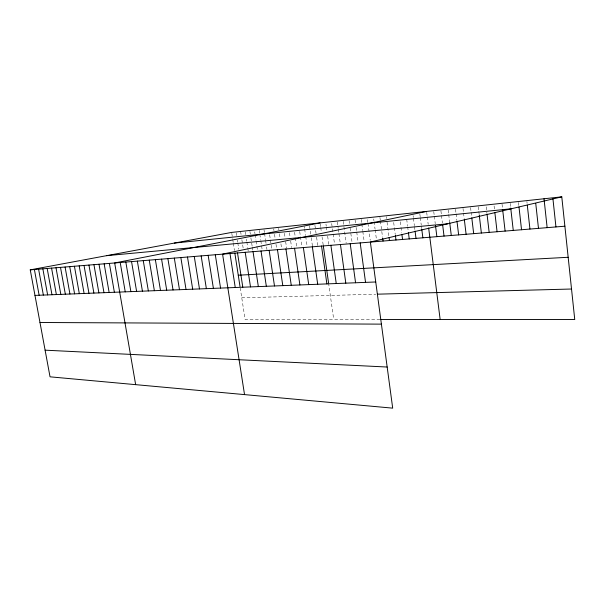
<?xml version="1.0" encoding="UTF-8"?>
<svg xmlns="http://www.w3.org/2000/svg" width="605" height="605" viewBox="0 0 605 605"><rect width="100%" height="100%" fill="white"/><g stroke="black" fill="none" stroke-linecap="round" stroke-linejoin="round"><path stroke-width="0.45" stroke-dasharray="3.02 2.27" d="M241.75 297.781L375.728 294.219M380.016 319.531L245.116 319.531L240.261 288.124M240.609 231.458L241.168 235.111M241.864 239.671L243.263 248.799M236.245 232.849L236.661 235.572M237.364 240.109L237.644 241.924M237.78 242.832L238.756 249.184M231.791 233.326L232.63 238.741M232.766 239.641L233.19 242.348M233.326 243.255L234.445 250.47M249.903 231.397L250.319 234.165M250.878 237.856L252.141 246.159M252.285 247.082L252.845 250.773M245.297 231.881L245.721 234.634M246.416 239.225L246.696 241.062M246.84 241.977L247.679 247.483M247.816 248.405L248.239 251.158M264.014 229.847L264.423 232.547M264.559 233.447L265.497 239.746M265.633 240.646L266.041 243.346M266.578 246.946L266.979 249.646M259.265 230.399L259.681 233.197M259.825 234.127L260.664 239.731M260.808 240.661L262.215 250.001M254.697 231.828L254.977 233.681M255.113 234.611L255.96 240.177M256.096 241.108L257.503 250.387M273.702 228.819L273.974 230.634M274.511 234.279L275.192 238.831M276.001 244.291L276.674 248.844M269.641 234.763L271.796 249.245M284.426 233.288L285.106 237.886M285.643 241.576L286.588 248.02M278.633 228.289L278.905 230.119M279.442 233.787L280.115 238.362M280.924 243.853L281.605 248.436M299.702 231.488L301.91 246.787M294.575 232.267L295.248 236.926M295.384 237.863L296.609 246.25M289.47 232.781L290.15 237.41M290.687 241.115L291.633 247.604M309.563 225.877L310.736 234.074M311.257 237.72L312.43 245.917M304.277 226.436L304.534 228.244M304.663 229.151L305.578 235.489M305.707 236.396L307.007 245.448M320.196 223.82L320.589 226.588M320.718 227.503L321.376 232.116M322.026 236.729L323.199 245.025M328.56 282.936L333.733 319.531M314.91 225.31L316.082 233.56M316.604 237.228L317.776 245.479M331.669 223.54L334.414 243.157M325.966 224.145L326.224 225.998M326.352 226.928L326.874 230.641M327.66 236.207L328.833 244.564M343.171 221.332L346.181 243.165M337.318 221.952L338.195 228.282M338.316 229.182L338.823 232.796M338.944 233.704L340.328 243.649M355.105 220.054L355.475 222.821M356.103 227.427L356.61 231.118M356.731 232.033L358.115 242.174M349.093 220.696L349.471 223.442M350.098 228.024L351.981 241.758M367.477 219.683L367.855 222.481M367.976 223.419L370.237 240.223M361.185 219.403L361.684 223.116M361.813 224.047L362.69 230.535M362.818 231.465L364.195 241.667M373.709 218.949L373.95 220.764M374.071 221.672L375.039 228.909M375.16 229.817L376.491 239.777M386.33 216.688L386.572 218.518M387.056 222.194L388.985 236.873M379.917 217.369L380.28 220.107M380.401 221.014L382.579 237.417M400.268 221.801L400.865 226.451M400.986 227.382L401.712 232.963M393.673 222.459L395.246 234.468M413.094 215.637L413.328 217.46M413.442 218.367L414.372 225.642M414.493 226.55L415.068 231.095M406.704 219.26L407.543 225.816M407.664 226.754L408.269 231.435M419.847 214.004L420.195 216.749M420.309 217.664L421.239 224.992M421.352 225.907L421.7 228.652M433.747 211.591L434.208 215.304M434.33 216.235L435.252 223.661M426.691 212.34L427.153 216.03M427.266 216.953L428.196 224.334M440.909 210.827L441.37 214.563M441.484 215.501L442.406 222.988M455.527 209.232L455.973 212.892M456.079 213.815L456.858 220.228M448.161 210.018L448.608 213.656M448.721 214.563L449.719 222.753M470.577 207.621L471.023 211.342M471.129 212.272L471.688 216.923M462.999 208.43L463.445 212.121M463.551 213.043L464.216 218.587M478.268 206.797L478.714 210.548M478.82 211.485L479.266 215.229M486.178 206.849L486.927 213.232M502.037 204.225L502.566 208.861M494.096 206.01L494.527 209.685M510.196 203.356L510.62 207.091M526.894 201.541L527.099 203.378M518.477 202.441L518.886 206.078"/><path stroke-width="0.91" d="M561.78 196.852L370.366 242.03L392.698 408.148L50.033 376.824L30.25 269.86L231.654 232.418L561.78 196.852L574.75 319.531L380.893 319.531M426.57 211.417L222.572 254.123L244.533 394.604M320.068 222.897L114.67 262.956L135.649 384.651M174.346 243.074L511.225 208.785M106.556 255.673L447.556 223.812M30.25 269.86L564.889 226.202M238.264 275.222L568.171 257.284M34.977 295.406L375.735 281.975M377.49 294.174L571.528 289.016M39.983 322.495L381.407 324.136M45.103 350.174L387.17 367.031M34.394 269.52L39.136 295.248M47.182 268.476L51.969 294.741M42.857 268.824L47.636 294.907M38.599 269.18L43.356 295.081M60.508 267.38L65.348 294.212M56 267.75L60.825 294.385M51.561 268.113L56.371 294.567M69.719 266.631L74.589 293.849M65.083 267.009L69.938 294.03M79.194 265.852L84.103 293.47M74.423 266.245L79.308 293.659M93.941 264.65L98.895 292.888M88.95 265.058L93.896 293.085M84.034 265.459L88.958 293.281M104.151 263.81L109.134 292.487M99.008 264.234L103.977 292.691M109.369 263.387L114.375 292.276M125.825 262.041L130.877 291.625M120.206 262.502L125.243 291.852M137.35 261.095L142.432 291.171M131.542 261.572L136.609 291.398M149.261 260.12L154.373 290.702M143.256 260.611L148.354 290.937M161.573 259.114L166.715 290.219M155.364 259.621L160.491 290.46M174.308 258.07L179.481 289.712M167.887 258.6L173.045 289.969M180.842 257.541L186.03 289.455M194.258 256.437L199.476 288.925M187.489 256.996L192.692 289.19M208.158 255.302L213.399 288.373M201.147 255.877L206.373 288.653M215.297 254.72L220.553 288.093M229.976 253.518L235.254 287.511M237.515 252.898L242.809 287.216M234.861 253.177L240.011 286.52M253.034 251.635L258.343 286.604M245.207 252.27L250.5 286.914M261.02 250.977L266.336 286.286M277.461 249.631L282.792 285.636M269.157 250.311L274.488 285.968M285.923 248.942L291.262 285.303M294.552 248.232L299.899 284.963M312.346 246.779L317.708 284.259M303.355 247.513L308.716 284.615M323.327 245.948L328.56 282.936M321.52 246.031L326.882 283.904M330.882 245.259L336.244 283.533M340.441 244.48L345.81 283.155M350.204 243.679L355.574 282.769M360.179 242.862L365.549 282.376M389.106 237.788L389.469 240.54M382.7 238.332L383.056 241.07M401.954 234.823L402.559 239.474M395.367 235.39L395.973 240.011M415.068 231.095L415.998 238.37M408.39 232.373L409.23 238.93M421.814 229.567L422.865 237.81M435.487 225.521L436.87 236.668M428.658 228.024L440.153 319.531M442.641 224.856L444.025 236.086M456.972 221.143L458.643 234.891M449.719 222.753L451.285 235.489M471.794 217.853L473.677 233.659M464.33 219.509L466.107 234.279M479.266 215.229L481.368 233.031M487.033 214.147L489.165 232.396M502.672 209.784L505.107 231.087M494.845 212.438L497.076 231.745M510.726 208.022L513.259 230.422M527.303 205.208L529.942 229.061M518.992 206.993L521.54 229.749M535.743 203.401L538.48 228.365M544.016 198.765L547.147 227.654M552.932 198.758L555.942 226.935"/></g></svg>
